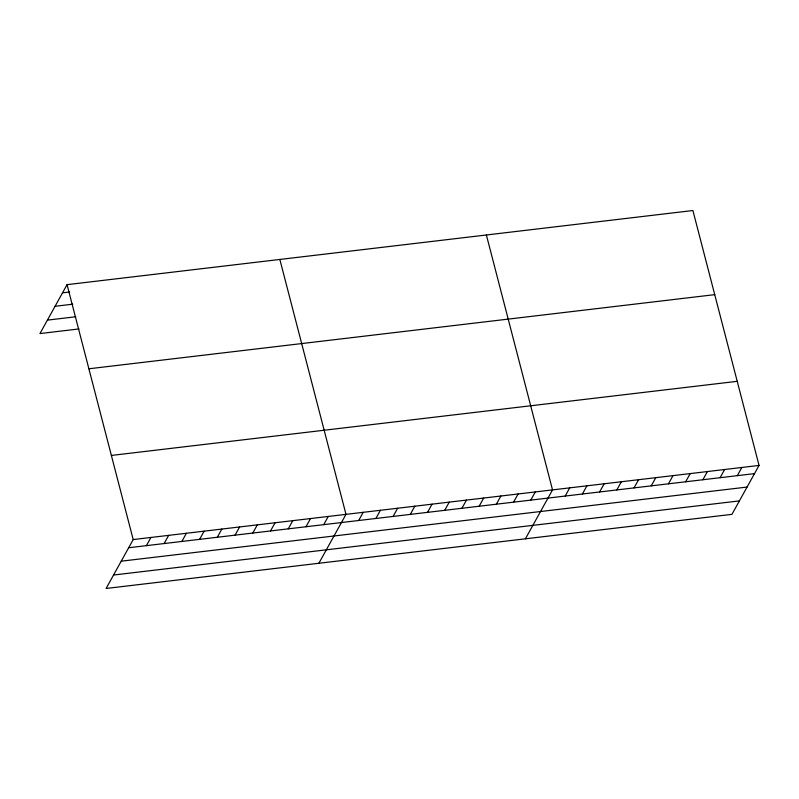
<?xml version="1.0" encoding="UTF-8"?>
<svg xmlns="http://www.w3.org/2000/svg" width="799" height="799" viewBox="0 0 799 799"><rect width="100%" height="100%" fill="white"/><g stroke="black" fill="none" stroke-linecap="round" stroke-linejoin="round"><path stroke-width="1.2" d="M67.056 284.654L133.203 539.565L106.097 588.473L731.944 514.346L759.05 465.437L692.903 210.527L67.056 284.654L39.95 333.563L78.961 328.938M146.397 545.657L150.931 537.467M164.125 543.55L168.669 535.36M181.862 541.452L186.397 533.263M199.59 539.355L204.135 531.165M217.328 537.248L221.862 529.058M235.056 535.15L239.6 526.96M252.794 533.053L257.328 524.863M270.521 530.955L275.066 522.766M288.249 528.848L292.794 520.658M305.987 526.751L310.521 518.561M323.715 524.653L328.259 516.464M318.881 563.265L345.987 514.356L279.85 259.455M358.661 520.509L363.205 512.319M375.87 518.471L380.414 510.281M393.088 516.434L397.622 508.244M410.296 514.396L414.831 506.206M427.505 512.359L432.049 504.169M444.713 510.321L449.258 502.132M461.922 508.284L466.466 500.094M479.14 506.246L483.675 498.057M496.349 504.199L500.883 496.009M513.557 502.162L518.102 493.972M530.766 500.124L535.31 491.934M525.412 538.806L552.518 489.897L486.381 234.996M565.193 496.049L569.727 487.859M582.401 494.012L586.945 485.822M599.61 491.974L604.154 483.785M616.828 489.937L621.362 481.747M634.036 487.899L638.571 479.71M651.245 485.862L655.789 477.672M668.453 483.814L672.998 475.625M685.672 481.777L690.206 473.587M702.88 479.74L707.415 471.55M720.089 477.702L724.633 469.512M737.297 475.665L741.842 467.475M62.522 292.843L69.613 292.005M55.071 306.287L72.809 304.179M47.401 320.129L75.765 316.764M88.889 368.778L714.735 294.651M111.371 455.44L737.227 381.323M133.203 539.565L759.05 465.437M128.659 547.754L754.506 473.627M121.218 561.188L747.065 487.06M113.538 575.03L739.385 500.903"/></g></svg>
